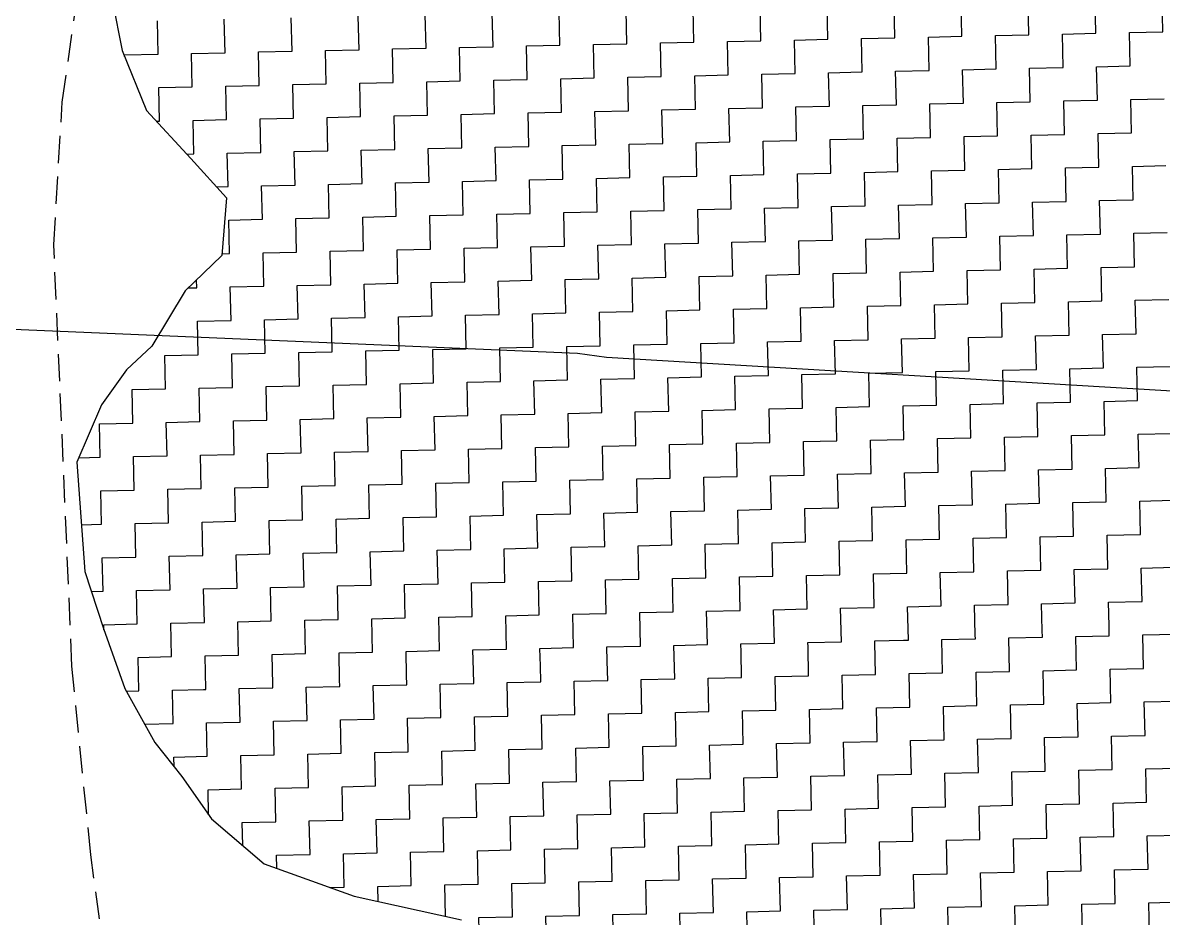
# Model space of a CAD drawing. Header units: metres. Extents: x 281463 to 283423, y 2096851 to 2099007.
# Drawn here: x 282361.3 to 282570.1, y 2097641.9 to 2097806 of the extents above; entities that cross this region are included whole.
import ezdxf

# ---------------------------------------------------------------- set-up
doc = ezdxf.new("R2010")
doc.units = ezdxf.units.M
doc.linetypes.add('DASHED', pattern=[0.75, 0.5, -0.25])
for name, color, linetype in [('LINE_FOOTPATH', 1, 'DASHED'), ('POLY_HATCH', 12, 'Continuous'), ('POLY_PARCEL', 6, 'Continuous')]:
    doc.layers.add(name, color=color, linetype=linetype)

msp = doc.modelspace()

# ---------------------------------------------------------------- linework, layer by layer
at = {"layer": 'LINE_FOOTPATH', "ltscale": 10}
for p, q in [((282368.53, 2097791.44), (282376.38, 2097845.97)), ((282366.98, 2097765.29), (282368.53, 2097791.44)), ((282368.08, 2097740.26), (282366.98, 2097765.29)), ((282370.31, 2097688.09), (282368.08, 2097740.26)), ((282373.75, 2097653.52), (282370.31, 2097688.09)), ((282381.4, 2097597.2), (282373.75, 2097653.52))]:
    msp.add_line(p, q, dxfattribs=at)
at = {"layer": 'POLY_HATCH', "linetype": 'Continuous'}
for p, q in [((282570.06, 2097804.31), (282569.92, 2097810.44)), ((282471.94, 2097802.12), (282471.8, 2097808.25)), ((282484.2, 2097802.39), (282484.07, 2097808.52)), ((282496.47, 2097802.67), (282496.33, 2097808.8)), ((282508.73, 2097802.94), (282508.6, 2097809.07)), ((282521, 2097803.21), (282520.86, 2097809.35)), ((282533.26, 2097803.49), (282533.13, 2097809.62)), ((282545.53, 2097803.76), (282545.39, 2097809.9)), ((282557.79, 2097804.04), (282557.66, 2097810.17)), ((282386.08, 2097800.2), (282385.95, 2097806.33)), ((282398.35, 2097800.47), (282398.21, 2097806.61)), ((282410.61, 2097800.75), (282410.48, 2097806.88)), ((282422.88, 2097801.02), (282422.74, 2097807.15)), ((282435.14, 2097801.3), (282435.01, 2097807.43)), ((282447.41, 2097801.57), (282447.27, 2097807.7)), ((282459.67, 2097801.84), (282459.54, 2097807.98)), ((282551.66, 2097803.9), (282557.79, 2097804.04)), ((282563.93, 2097804.17), (282570.06, 2097804.31)), ((282564.06, 2097798.04), (282563.93, 2097804.17)), ((282465.81, 2097801.98), (282471.94, 2097802.12)), ((282465.94, 2097795.85), (282465.81, 2097801.98)), ((282478.07, 2097802.26), (282484.2, 2097802.39)), ((282478.21, 2097796.12), (282478.07, 2097802.26)), ((282490.34, 2097802.53), (282496.47, 2097802.67)), ((282490.47, 2097796.4), (282490.34, 2097802.53)), ((282502.6, 2097802.8), (282508.73, 2097802.94)), ((282502.74, 2097796.67), (282502.6, 2097802.8)), ((282514.87, 2097803.08), (282521, 2097803.21)), ((282515, 2097796.95), (282514.87, 2097803.08)), ((282527.13, 2097803.35), (282533.26, 2097803.49)), ((282527.27, 2097797.22), (282527.13, 2097803.35)), ((282539.4, 2097803.63), (282545.53, 2097803.76)), ((282539.53, 2097797.49), (282539.4, 2097803.63)), ((282551.8, 2097797.77), (282551.66, 2097803.9)), ((282379.95, 2097800.06), (282386.08, 2097800.2)), ((282379.96, 2097799.78), (282379.95, 2097800.06)), ((282392.22, 2097800.34), (282398.35, 2097800.47)), ((282392.35, 2097794.2), (282392.22, 2097800.34)), ((282404.48, 2097800.61), (282410.61, 2097800.75)), ((282404.62, 2097794.48), (282404.48, 2097800.61)), ((282416.75, 2097800.89), (282422.88, 2097801.02)), ((282416.88, 2097794.75), (282416.75, 2097800.89)), ((282429.01, 2097801.16), (282435.14, 2097801.3)), ((282429.15, 2097795.03), (282429.01, 2097801.16)), ((282441.28, 2097801.43), (282447.41, 2097801.57)), ((282441.41, 2097795.3), (282441.28, 2097801.43)), ((282453.54, 2097801.71), (282459.67, 2097801.84)), ((282453.68, 2097795.57), (282453.54, 2097801.71)), ((282545.67, 2097797.63), (282551.8, 2097797.77)), ((282557.93, 2097797.9), (282564.06, 2097798.04)), ((282558.07, 2097791.77), (282557.93, 2097797.9)), ((282459.81, 2097795.71), (282465.94, 2097795.85)), ((282459.95, 2097789.58), (282459.81, 2097795.71)), ((282472.08, 2097795.99), (282478.21, 2097796.12)), ((282472.21, 2097789.85), (282472.08, 2097795.99)), ((282484.34, 2097796.26), (282490.47, 2097796.4)), ((282484.48, 2097790.13), (282484.34, 2097796.26)), ((282496.61, 2097796.53), (282502.74, 2097796.67)), ((282496.74, 2097790.4), (282496.61, 2097796.53)), ((282508.87, 2097796.81), (282515, 2097796.95)), ((282509.01, 2097790.68), (282508.87, 2097796.81)), ((282521.14, 2097797.08), (282527.27, 2097797.22)), ((282521.27, 2097790.95), (282521.14, 2097797.08)), ((282533.4, 2097797.36), (282539.53, 2097797.49)), ((282533.54, 2097791.22), (282533.4, 2097797.36)), ((282545.8, 2097791.5), (282545.67, 2097797.63)), ((282386.22, 2097794.07), (282392.35, 2097794.2)), ((282386.36, 2097787.93), (282386.22, 2097794.07)), ((282398.49, 2097794.34), (282404.62, 2097794.48)), ((282398.62, 2097788.21), (282398.49, 2097794.34)), ((282410.75, 2097794.62), (282416.88, 2097794.75)), ((282410.89, 2097788.48), (282410.75, 2097794.62)), ((282423.02, 2097794.89), (282429.15, 2097795.03)), ((282423.15, 2097788.76), (282423.02, 2097794.89)), ((282435.28, 2097795.16), (282441.41, 2097795.3)), ((282435.42, 2097789.03), (282435.28, 2097795.16)), ((282447.55, 2097795.44), (282453.68, 2097795.57)), ((282447.68, 2097789.31), (282447.55, 2097795.44)), ((282539.67, 2097791.36), (282545.8, 2097791.5)), ((282551.94, 2097791.63), (282558.07, 2097791.77)), ((282552.07, 2097785.5), (282551.94, 2097791.63)), ((282564.2, 2097791.91), (282570.33, 2097792.05)), ((282564.34, 2097785.78), (282564.2, 2097791.91)), ((282453.82, 2097789.44), (282459.95, 2097789.58)), ((282453.95, 2097783.31), (282453.82, 2097789.44)), ((282466.08, 2097789.72), (282472.21, 2097789.85)), ((282466.22, 2097783.58), (282466.08, 2097789.72)), ((282478.35, 2097789.99), (282484.48, 2097790.13)), ((282478.48, 2097783.86), (282478.35, 2097789.99)), ((282490.61, 2097790.26), (282496.74, 2097790.4)), ((282490.75, 2097784.13), (282490.61, 2097790.26)), ((282502.88, 2097790.54), (282509.01, 2097790.68)), ((282503.01, 2097784.41), (282502.88, 2097790.54)), ((282515.14, 2097790.81), (282521.27, 2097790.95)), ((282515.28, 2097784.68), (282515.14, 2097790.81)), ((282527.41, 2097791.09), (282533.54, 2097791.22)), ((282527.54, 2097784.95), (282527.41, 2097791.09)), ((282539.81, 2097785.23), (282539.67, 2097791.36)), ((282385.79, 2097787.92), (282386.36, 2097787.93)), ((282392.49, 2097788.07), (282398.62, 2097788.21)), ((282392.63, 2097781.94), (282392.49, 2097788.07)), ((282404.76, 2097788.35), (282410.89, 2097788.48)), ((282404.89, 2097782.21), (282404.76, 2097788.35)), ((282417.02, 2097788.62), (282423.15, 2097788.76)), ((282417.16, 2097782.49), (282417.02, 2097788.62)), ((282429.29, 2097788.89), (282435.42, 2097789.03)), ((282429.42, 2097782.76), (282429.29, 2097788.89)), ((282441.55, 2097789.17), (282447.68, 2097789.31)), ((282441.69, 2097783.04), (282441.55, 2097789.17)), ((282533.68, 2097785.09), (282539.81, 2097785.23)), ((282545.94, 2097785.37), (282552.07, 2097785.5)), ((282546.08, 2097779.23), (282545.94, 2097785.37)), ((282558.21, 2097785.64), (282564.34, 2097785.78)), ((282558.34, 2097779.51), (282558.21, 2097785.64)), ((282447.82, 2097783.17), (282453.95, 2097783.31)), ((282447.96, 2097777.04), (282447.82, 2097783.17)), ((282460.09, 2097783.45), (282466.22, 2097783.58)), ((282460.22, 2097777.31), (282460.09, 2097783.45)), ((282472.35, 2097783.72), (282478.48, 2097783.86)), ((282472.49, 2097777.59), (282472.35, 2097783.72)), ((282484.62, 2097783.99), (282490.75, 2097784.13)), ((282484.75, 2097777.86), (282484.62, 2097783.99)), ((282496.88, 2097784.27), (282503.01, 2097784.41)), ((282497.02, 2097778.14), (282496.88, 2097784.27)), ((282509.15, 2097784.54), (282515.28, 2097784.68)), ((282509.28, 2097778.41), (282509.15, 2097784.54)), ((282521.41, 2097784.82), (282527.54, 2097784.95)), ((282521.55, 2097778.68), (282521.41, 2097784.82)), ((282533.81, 2097778.96), (282533.68, 2097785.09)), ((282391.35, 2097781.91), (282392.63, 2097781.94)), ((282398.76, 2097782.08), (282404.89, 2097782.21)), ((282398.9, 2097775.94), (282398.76, 2097782.08)), ((282411.02, 2097782.35), (282417.16, 2097782.49)), ((282411.16, 2097776.22), (282411.02, 2097782.35)), ((282423.29, 2097782.62), (282429.42, 2097782.76)), ((282423.43, 2097776.49), (282423.29, 2097782.62)), ((282435.56, 2097782.9), (282441.69, 2097783.04)), ((282435.69, 2097776.77), (282435.56, 2097782.9)), ((282527.68, 2097778.82), (282533.81, 2097778.96)), ((282539.95, 2097779.1), (282546.08, 2097779.23)), ((282540.08, 2097772.96), (282539.95, 2097779.1)), ((282552.21, 2097779.37), (282558.34, 2097779.51)), ((282552.35, 2097773.24), (282552.21, 2097779.37)), ((282564.48, 2097779.64), (282570.61, 2097779.78)), ((282564.61, 2097773.51), (282564.48, 2097779.64)), ((282441.82, 2097776.9), (282447.96, 2097777.04)), ((282441.96, 2097770.77), (282441.82, 2097776.9)), ((282454.09, 2097777.18), (282460.22, 2097777.31)), ((282454.23, 2097771.04), (282454.09, 2097777.18)), ((282466.35, 2097777.45), (282472.49, 2097777.59)), ((282466.49, 2097771.32), (282466.35, 2097777.45)), ((282478.62, 2097777.73), (282484.75, 2097777.86)), ((282478.76, 2097771.59), (282478.62, 2097777.73)), ((282490.88, 2097778), (282497.02, 2097778.14)), ((282491.02, 2097771.87), (282490.88, 2097778)), ((282503.15, 2097778.27), (282509.28, 2097778.41)), ((282503.29, 2097772.14), (282503.15, 2097778.27)), ((282515.42, 2097778.55), (282521.55, 2097778.68)), ((282515.55, 2097772.41), (282515.42, 2097778.55)), ((282527.82, 2097772.69), (282527.68, 2097778.82)), ((282396.76, 2097775.9), (282398.9, 2097775.94)), ((282405.03, 2097776.08), (282411.16, 2097776.22)), ((282405.17, 2097769.95), (282405.03, 2097776.08)), ((282417.29, 2097776.35), (282423.43, 2097776.49)), ((282417.43, 2097770.22), (282417.29, 2097776.35)), ((282429.56, 2097776.63), (282435.69, 2097776.77)), ((282429.7, 2097770.5), (282429.56, 2097776.63)), ((282521.68, 2097772.55), (282527.82, 2097772.69)), ((282533.95, 2097772.83), (282540.08, 2097772.96)), ((282534.09, 2097766.69), (282533.95, 2097772.83)), ((282546.21, 2097773.1), (282552.35, 2097773.24)), ((282546.35, 2097766.97), (282546.21, 2097773.1)), ((282558.48, 2097773.37), (282564.61, 2097773.51)), ((282558.62, 2097767.24), (282558.48, 2097773.37)), ((282435.83, 2097770.63), (282441.96, 2097770.77)), ((282435.97, 2097764.5), (282435.83, 2097770.63)), ((282448.09, 2097770.91), (282454.23, 2097771.04)), ((282448.23, 2097764.77), (282448.09, 2097770.91)), ((282460.36, 2097771.18), (282466.49, 2097771.32)), ((282460.5, 2097765.05), (282460.36, 2097771.18)), ((282472.62, 2097771.46), (282478.76, 2097771.59)), ((282472.76, 2097765.32), (282472.62, 2097771.46)), ((282484.89, 2097771.73), (282491.02, 2097771.87)), ((282485.03, 2097765.6), (282484.89, 2097771.73)), ((282497.15, 2097772), (282503.29, 2097772.14)), ((282497.29, 2097765.87), (282497.15, 2097772)), ((282509.42, 2097772.28), (282515.55, 2097772.41)), ((282509.56, 2097766.15), (282509.42, 2097772.28)), ((282521.82, 2097766.42), (282521.68, 2097772.55)), ((282399.03, 2097769.81), (282405.17, 2097769.95)), ((282399.17, 2097763.68), (282399.03, 2097769.81)), ((282411.3, 2097770.09), (282417.43, 2097770.22)), ((282411.44, 2097763.95), (282411.3, 2097770.09)), ((282423.56, 2097770.36), (282429.7, 2097770.5)), ((282423.7, 2097764.23), (282423.56, 2097770.36)), ((282527.95, 2097766.56), (282534.09, 2097766.69)), ((282528.09, 2097760.42), (282527.95, 2097766.56)), ((282540.22, 2097766.83), (282546.35, 2097766.97)), ((282540.36, 2097760.7), (282540.22, 2097766.83)), ((282552.48, 2097767.1), (282558.62, 2097767.24)), ((282552.62, 2097760.97), (282552.48, 2097767.1)), ((282564.75, 2097767.38), (282570.88, 2097767.52)), ((282564.89, 2097761.25), (282564.75, 2097767.38)), ((282429.83, 2097764.36), (282435.97, 2097764.5)), ((282429.97, 2097758.23), (282429.83, 2097764.36)), ((282442.1, 2097764.64), (282448.23, 2097764.77)), ((282442.24, 2097758.51), (282442.1, 2097764.64)), ((282454.36, 2097764.91), (282460.5, 2097765.05)), ((282454.5, 2097758.78), (282454.36, 2097764.91)), ((282466.63, 2097765.19), (282472.76, 2097765.32)), ((282466.77, 2097759.05), (282466.63, 2097765.19)), ((282478.89, 2097765.46), (282485.03, 2097765.6)), ((282479.03, 2097759.33), (282478.89, 2097765.46)), ((282491.16, 2097765.73), (282497.29, 2097765.87)), ((282491.3, 2097759.6), (282491.16, 2097765.73)), ((282503.42, 2097766.01), (282509.56, 2097766.15)), ((282503.56, 2097759.88), (282503.42, 2097766.01)), ((282515.69, 2097766.28), (282521.82, 2097766.42)), ((282515.83, 2097760.15), (282515.69, 2097766.28)), ((282397.79, 2097763.65), (282399.17, 2097763.68)), ((282405.3, 2097763.82), (282411.44, 2097763.95)), ((282405.44, 2097757.68), (282405.3, 2097763.82)), ((282417.57, 2097764.09), (282423.7, 2097764.23)), ((282417.71, 2097757.96), (282417.57, 2097764.09)), ((282521.96, 2097760.29), (282528.09, 2097760.42)), ((282522.1, 2097754.15), (282521.96, 2097760.29)), ((282534.22, 2097760.56), (282540.36, 2097760.7)), ((282534.36, 2097754.43), (282534.22, 2097760.56)), ((282546.49, 2097760.84), (282552.62, 2097760.97)), ((282546.63, 2097754.7), (282546.49, 2097760.84)), ((282558.75, 2097761.11), (282564.89, 2097761.25)), ((282558.89, 2097754.98), (282558.75, 2097761.11)), ((282393.18, 2097757.41), (282393.14, 2097758.85)), ((282423.84, 2097758.09), (282429.97, 2097758.23)), ((282423.98, 2097751.96), (282423.84, 2097758.09)), ((282436.1, 2097758.37), (282442.24, 2097758.51)), ((282436.24, 2097752.24), (282436.1, 2097758.37)), ((282448.37, 2097758.64), (282454.5, 2097758.78)), ((282448.51, 2097752.51), (282448.37, 2097758.64)), ((282460.63, 2097758.92), (282466.77, 2097759.05)), ((282460.77, 2097752.78), (282460.63, 2097758.92)), ((282472.9, 2097759.19), (282479.03, 2097759.33)), ((282473.04, 2097753.06), (282472.9, 2097759.19)), ((282485.16, 2097759.46), (282491.3, 2097759.6)), ((282485.3, 2097753.33), (282485.16, 2097759.46)), ((282497.43, 2097759.74), (282503.56, 2097759.88)), ((282497.57, 2097753.61), (282497.43, 2097759.74)), ((282509.69, 2097760.01), (282515.83, 2097760.15)), ((282509.83, 2097753.88), (282509.69, 2097760.01)), ((282391.62, 2097757.37), (282393.18, 2097757.41)), ((282399.31, 2097757.55), (282405.44, 2097757.68)), ((282399.45, 2097751.41), (282399.31, 2097757.55)), ((282411.57, 2097757.82), (282417.71, 2097757.96)), ((282411.71, 2097751.69), (282411.57, 2097757.82)), ((282515.96, 2097754.02), (282522.1, 2097754.15)), ((282516.1, 2097747.88), (282515.96, 2097754.02)), ((282528.23, 2097754.29), (282534.36, 2097754.43)), ((282528.37, 2097748.16), (282528.23, 2097754.29)), ((282540.49, 2097754.57), (282546.63, 2097754.7)), ((282540.63, 2097748.43), (282540.49, 2097754.57)), ((282552.76, 2097754.84), (282558.89, 2097754.98)), ((282552.9, 2097748.71), (282552.76, 2097754.84)), ((282565.02, 2097755.11), (282571.16, 2097755.25)), ((282565.16, 2097748.98), (282565.02, 2097755.11)), ((282417.84, 2097751.82), (282423.98, 2097751.96)), ((282417.98, 2097745.69), (282417.84, 2097751.82)), ((282430.11, 2097752.1), (282436.24, 2097752.24)), ((282430.24, 2097745.97), (282430.11, 2097752.1)), ((282442.37, 2097752.37), (282448.51, 2097752.51)), ((282442.51, 2097746.24), (282442.37, 2097752.37)), ((282454.64, 2097752.65), (282460.77, 2097752.78)), ((282454.77, 2097746.51), (282454.64, 2097752.65)), ((282466.9, 2097752.92), (282473.04, 2097753.06)), ((282467.04, 2097746.79), (282466.9, 2097752.92)), ((282479.17, 2097753.2), (282485.3, 2097753.33)), ((282479.31, 2097747.06), (282479.17, 2097753.2)), ((282491.43, 2097753.47), (282497.57, 2097753.61)), ((282491.57, 2097747.34), (282491.43, 2097753.47)), ((282503.7, 2097753.74), (282509.83, 2097753.88)), ((282503.84, 2097747.61), (282503.7, 2097753.74)), ((282393.31, 2097751.28), (282399.45, 2097751.41)), ((282393.45, 2097745.14), (282393.31, 2097751.28)), ((282405.58, 2097751.55), (282411.71, 2097751.69)), ((282405.71, 2097745.42), (282405.58, 2097751.55)), ((282509.97, 2097747.75), (282516.1, 2097747.88)), ((282510.1, 2097741.62), (282509.97, 2097747.75)), ((282522.23, 2097748.02), (282528.37, 2097748.16)), ((282522.37, 2097741.89), (282522.23, 2097748.02)), ((282534.5, 2097748.3), (282540.63, 2097748.43)), ((282534.63, 2097742.16), (282534.5, 2097748.3)), ((282546.76, 2097748.57), (282552.9, 2097748.71)), ((282546.9, 2097742.44), (282546.76, 2097748.57)), ((282559.03, 2097748.84), (282565.16, 2097748.98)), ((282559.17, 2097742.71), (282559.03, 2097748.84)), ((282411.85, 2097745.56), (282417.98, 2097745.69)), ((282411.98, 2097739.42), (282411.85, 2097745.56)), ((282424.11, 2097745.83), (282430.24, 2097745.97)), ((282424.25, 2097739.7), (282424.11, 2097745.83)), ((282436.38, 2097746.1), (282442.51, 2097746.24)), ((282436.51, 2097739.97), (282436.38, 2097746.1)), ((282448.64, 2097746.38), (282454.77, 2097746.51)), ((282448.78, 2097740.24), (282448.64, 2097746.38)), ((282460.91, 2097746.65), (282467.04, 2097746.79)), ((282461.04, 2097740.52), (282460.91, 2097746.65)), ((282473.17, 2097746.93), (282479.31, 2097747.06)), ((282473.31, 2097740.79), (282473.17, 2097746.93)), ((282485.44, 2097747.2), (282491.57, 2097747.34)), ((282485.57, 2097741.07), (282485.44, 2097747.2)), ((282497.7, 2097747.47), (282503.84, 2097747.61)), ((282497.84, 2097741.34), (282497.7, 2097747.47)), ((282387.32, 2097745.01), (282393.45, 2097745.14)), ((282387.45, 2097738.87), (282387.32, 2097745.01)), ((282399.58, 2097745.28), (282405.71, 2097745.42)), ((282399.72, 2097739.15), (282399.58, 2097745.28)), ((282503.97, 2097741.48), (282510.1, 2097741.62)), ((282504.11, 2097735.35), (282503.97, 2097741.48)), ((282516.24, 2097741.75), (282522.37, 2097741.89)), ((282516.37, 2097735.62), (282516.24, 2097741.75)), ((282528.5, 2097742.03), (282534.63, 2097742.16)), ((282528.64, 2097735.89), (282528.5, 2097742.03)), ((282540.77, 2097742.3), (282546.9, 2097742.44)), ((282540.9, 2097736.17), (282540.77, 2097742.3)), ((282553.03, 2097742.57), (282559.17, 2097742.71)), ((282553.17, 2097736.44), (282553.03, 2097742.57)), ((282565.3, 2097742.85), (282571.43, 2097742.99)), ((282565.43, 2097736.72), (282565.3, 2097742.85)), ((282405.85, 2097739.29), (282411.98, 2097739.42)), ((282405.99, 2097733.15), (282405.85, 2097739.29)), ((282418.12, 2097739.56), (282424.25, 2097739.7)), ((282418.25, 2097733.43), (282418.12, 2097739.56)), ((282430.38, 2097739.83), (282436.51, 2097739.97)), ((282430.52, 2097733.7), (282430.38, 2097739.83)), ((282442.65, 2097740.11), (282448.78, 2097740.24)), ((282442.78, 2097733.98), (282442.65, 2097740.11)), ((282454.91, 2097740.38), (282461.04, 2097740.52)), ((282455.05, 2097734.25), (282454.91, 2097740.38)), ((282467.18, 2097740.66), (282473.31, 2097740.79)), ((282467.31, 2097734.52), (282467.18, 2097740.66)), ((282479.44, 2097740.93), (282485.57, 2097741.07)), ((282479.58, 2097734.8), (282479.44, 2097740.93)), ((282491.71, 2097741.2), (282497.84, 2097741.34)), ((282491.84, 2097735.07), (282491.71, 2097741.2)), ((282381.32, 2097738.74), (282387.45, 2097738.87)), ((282381.46, 2097732.6), (282381.32, 2097738.74)), ((282393.59, 2097739.01), (282399.72, 2097739.15)), ((282393.72, 2097732.88), (282393.59, 2097739.01)), ((282497.98, 2097735.21), (282504.11, 2097735.35)), ((282498.11, 2097729.08), (282497.98, 2097735.21)), ((282510.24, 2097735.48), (282516.37, 2097735.62)), ((282510.38, 2097729.35), (282510.24, 2097735.48)), ((282522.51, 2097735.76), (282528.64, 2097735.89)), ((282522.64, 2097729.62), (282522.51, 2097735.76)), ((282534.77, 2097736.03), (282540.9, 2097736.17)), ((282534.91, 2097729.9), (282534.77, 2097736.03)), ((282547.04, 2097736.3), (282553.17, 2097736.44)), ((282547.17, 2097730.17), (282547.04, 2097736.3)), ((282559.3, 2097736.58), (282565.43, 2097736.72)), ((282559.44, 2097730.45), (282559.3, 2097736.58)), ((282399.86, 2097733.02), (282405.99, 2097733.15)), ((282399.99, 2097726.88), (282399.86, 2097733.02)), ((282412.12, 2097733.29), (282418.25, 2097733.43)), ((282412.26, 2097727.16), (282412.12, 2097733.29)), ((282424.39, 2097733.56), (282430.52, 2097733.7)), ((282424.52, 2097727.43), (282424.39, 2097733.56)), ((282436.65, 2097733.84), (282442.78, 2097733.98)), ((282436.79, 2097727.71), (282436.65, 2097733.84)), ((282448.92, 2097734.11), (282455.05, 2097734.25)), ((282449.05, 2097727.98), (282448.92, 2097734.11)), ((282461.18, 2097734.39), (282467.31, 2097734.52)), ((282461.32, 2097728.25), (282461.18, 2097734.39)), ((282473.45, 2097734.66), (282479.58, 2097734.8)), ((282473.58, 2097728.53), (282473.45, 2097734.66)), ((282485.71, 2097734.93), (282491.84, 2097735.07)), ((282485.85, 2097728.8), (282485.71, 2097734.93)), ((282375.33, 2097732.47), (282381.46, 2097732.6)), ((282375.46, 2097726.34), (282375.33, 2097732.47)), ((282387.59, 2097732.74), (282393.72, 2097732.88)), ((282387.73, 2097726.61), (282387.59, 2097732.74)), ((282491.98, 2097728.94), (282498.11, 2097729.08)), ((282492.12, 2097722.81), (282491.98, 2097728.94)), ((282504.25, 2097729.21), (282510.38, 2097729.35)), ((282504.38, 2097723.08), (282504.25, 2097729.21)), ((282516.51, 2097729.49), (282522.64, 2097729.62)), ((282516.65, 2097723.35), (282516.51, 2097729.49)), ((282528.78, 2097729.76), (282534.91, 2097729.9)), ((282528.91, 2097723.63), (282528.78, 2097729.76)), ((282541.04, 2097730.04), (282547.17, 2097730.17)), ((282541.18, 2097723.9), (282541.04, 2097730.04)), ((282553.31, 2097730.31), (282559.44, 2097730.45)), ((282553.44, 2097724.18), (282553.31, 2097730.31)), ((282565.57, 2097730.58), (282571.7, 2097730.72)), ((282565.71, 2097724.45), (282565.57, 2097730.58)), ((282393.86, 2097726.75), (282399.99, 2097726.88)), ((282394, 2097720.61), (282393.86, 2097726.75)), ((282406.13, 2097727.02), (282412.26, 2097727.16)), ((282406.26, 2097720.89), (282406.13, 2097727.02)), ((282418.39, 2097727.29), (282424.52, 2097727.43)), ((282418.53, 2097721.16), (282418.39, 2097727.29)), ((282430.66, 2097727.57), (282436.79, 2097727.71)), ((282430.79, 2097721.44), (282430.66, 2097727.57)), ((282442.92, 2097727.84), (282449.05, 2097727.98)), ((282443.06, 2097721.71), (282442.92, 2097727.84)), ((282455.19, 2097728.12), (282461.32, 2097728.25)), ((282455.32, 2097721.98), (282455.19, 2097728.12)), ((282467.45, 2097728.39), (282473.58, 2097728.53)), ((282467.59, 2097722.26), (282467.45, 2097728.39)), ((282479.72, 2097728.66), (282485.85, 2097728.8)), ((282479.85, 2097722.53), (282479.72, 2097728.66)), ((282371.54, 2097726.25), (282375.46, 2097726.34)), ((282381.6, 2097726.47), (282387.73, 2097726.61)), ((282381.73, 2097720.34), (282381.6, 2097726.47)), ((282485.99, 2097722.67), (282492.12, 2097722.81)), ((282486.12, 2097716.54), (282485.99, 2097722.67)), ((282498.25, 2097722.94), (282504.38, 2097723.08)), ((282498.39, 2097716.81), (282498.25, 2097722.94)), ((282510.52, 2097723.22), (282516.65, 2097723.35)), ((282510.65, 2097717.09), (282510.52, 2097723.22)), ((282522.78, 2097723.49), (282528.91, 2097723.63)), ((282522.92, 2097717.36), (282522.78, 2097723.49)), ((282535.05, 2097723.77), (282541.18, 2097723.9)), ((282535.18, 2097717.63), (282535.05, 2097723.77)), ((282547.31, 2097724.04), (282553.44, 2097724.18)), ((282547.45, 2097717.91), (282547.31, 2097724.04)), ((282559.58, 2097724.31), (282565.71, 2097724.45)), ((282559.71, 2097718.18), (282559.58, 2097724.31)), ((282387.87, 2097720.48), (282394, 2097720.61)), ((282400.13, 2097720.75), (282406.26, 2097720.89)), ((282400.27, 2097714.62), (282400.13, 2097720.75)), ((282412.4, 2097721.03), (282418.53, 2097721.16)), ((282412.53, 2097714.89), (282412.4, 2097721.03)), ((282424.66, 2097721.3), (282430.79, 2097721.44)), ((282424.8, 2097715.17), (282424.66, 2097721.3)), ((282436.93, 2097721.57), (282443.06, 2097721.71)), ((282437.06, 2097715.44), (282436.93, 2097721.57)), ((282449.19, 2097721.85), (282455.32, 2097721.98)), ((282449.33, 2097715.71), (282449.19, 2097721.85)), ((282461.46, 2097722.12), (282467.59, 2097722.26)), ((282461.59, 2097715.99), (282461.46, 2097722.12)), ((282473.72, 2097722.4), (282479.85, 2097722.53)), ((282473.86, 2097716.26), (282473.72, 2097722.4)), ((282375.6, 2097720.2), (282381.73, 2097720.34)), ((282375.74, 2097714.07), (282375.6, 2097720.2)), ((282388, 2097714.34), (282387.87, 2097720.48)), ((282565.85, 2097718.32), (282571.98, 2097718.46)), ((282479.99, 2097716.4), (282486.12, 2097716.54)), ((282480.13, 2097710.27), (282479.99, 2097716.4)), ((282492.26, 2097716.67), (282498.39, 2097716.81)), ((282492.39, 2097710.54), (282492.26, 2097716.67)), ((282504.52, 2097716.95), (282510.65, 2097717.09)), ((282504.66, 2097710.82), (282504.52, 2097716.95)), ((282516.79, 2097717.22), (282522.92, 2097717.36)), ((282516.92, 2097711.09), (282516.79, 2097717.22)), ((282529.05, 2097717.5), (282535.18, 2097717.63)), ((282529.19, 2097711.36), (282529.05, 2097717.5)), ((282541.32, 2097717.77), (282547.45, 2097717.91)), ((282541.45, 2097711.64), (282541.32, 2097717.77)), ((282553.58, 2097718.04), (282559.71, 2097718.18)), ((282553.72, 2097711.91), (282553.58, 2097718.04)), ((282565.98, 2097712.19), (282565.85, 2097718.32)), ((282381.87, 2097714.21), (282388, 2097714.34)), ((282394.13, 2097714.48), (282400.27, 2097714.62)), ((282394.27, 2097708.35), (282394.13, 2097714.48)), ((282406.4, 2097714.76), (282412.53, 2097714.89)), ((282406.54, 2097708.62), (282406.4, 2097714.76)), ((282418.66, 2097715.03), (282424.8, 2097715.17)), ((282418.8, 2097708.9), (282418.66, 2097715.03)), ((282430.93, 2097715.3), (282437.06, 2097715.44)), ((282431.07, 2097709.17), (282430.93, 2097715.3)), ((282443.2, 2097715.58), (282449.33, 2097715.71)), ((282443.33, 2097709.45), (282443.2, 2097715.58)), ((282455.46, 2097715.85), (282461.59, 2097715.99)), ((282455.6, 2097709.72), (282455.46, 2097715.85)), ((282467.73, 2097716.13), (282473.86, 2097716.26)), ((282467.86, 2097709.99), (282467.73, 2097716.13)), ((282372.04, 2097713.99), (282375.74, 2097714.07)), ((282382.01, 2097708.07), (282381.87, 2097714.21)), ((282559.85, 2097712.05), (282565.98, 2097712.19)), ((282473.99, 2097710.13), (282480.13, 2097710.27)), ((282474.13, 2097704), (282473.99, 2097710.13)), ((282486.26, 2097710.4), (282492.39, 2097710.54)), ((282486.4, 2097704.27), (282486.26, 2097710.4)), ((282498.52, 2097710.68), (282504.66, 2097710.82)), ((282498.66, 2097704.55), (282498.52, 2097710.68)), ((282510.79, 2097710.95), (282516.92, 2097711.09)), ((282510.93, 2097704.82), (282510.79, 2097710.95)), ((282523.06, 2097711.23), (282529.19, 2097711.36)), ((282523.19, 2097705.09), (282523.06, 2097711.23)), ((282535.32, 2097711.5), (282541.45, 2097711.64)), ((282535.46, 2097705.37), (282535.32, 2097711.5)), ((282547.59, 2097711.77), (282553.72, 2097711.91)), ((282547.72, 2097705.64), (282547.59, 2097711.77)), ((282559.99, 2097705.92), (282559.85, 2097712.05)), ((282375.87, 2097707.94), (282382.01, 2097708.07)), ((282388.14, 2097708.21), (282394.27, 2097708.35)), ((282388.28, 2097702.08), (282388.14, 2097708.21)), ((282400.4, 2097708.49), (282406.54, 2097708.62)), ((282400.54, 2097702.35), (282400.4, 2097708.49)), ((282412.67, 2097708.76), (282418.8, 2097708.9)), ((282412.81, 2097702.63), (282412.67, 2097708.76)), ((282424.93, 2097709.03), (282431.07, 2097709.17)), ((282425.07, 2097702.9), (282424.93, 2097709.03)), ((282437.2, 2097709.31), (282443.33, 2097709.45)), ((282437.34, 2097703.18), (282437.2, 2097709.31)), ((282449.46, 2097709.58), (282455.6, 2097709.72)), ((282449.6, 2097703.45), (282449.46, 2097709.58)), ((282461.73, 2097709.86), (282467.86, 2097709.99)), ((282461.87, 2097703.72), (282461.73, 2097709.86)), ((282376.01, 2097701.81), (282375.87, 2097707.94)), ((282553.85, 2097705.78), (282559.99, 2097705.92)), ((282566.12, 2097706.05), (282572.25, 2097706.19)), ((282566.26, 2097699.92), (282566.12, 2097706.05)), ((282468, 2097703.86), (282474.13, 2097704)), ((282468.14, 2097697.73), (282468, 2097703.86)), ((282480.26, 2097704.13), (282486.4, 2097704.27)), ((282480.4, 2097698), (282480.26, 2097704.13)), ((282492.53, 2097704.41), (282498.66, 2097704.55)), ((282492.67, 2097698.28), (282492.53, 2097704.41)), ((282504.79, 2097704.68), (282510.93, 2097704.82)), ((282504.93, 2097698.55), (282504.79, 2097704.68)), ((282517.06, 2097704.96), (282523.19, 2097705.09)), ((282517.2, 2097698.82), (282517.06, 2097704.96)), ((282529.32, 2097705.23), (282535.46, 2097705.37)), ((282529.46, 2097699.1), (282529.32, 2097705.23)), ((282541.59, 2097705.51), (282547.72, 2097705.64)), ((282541.73, 2097699.37), (282541.59, 2097705.51)), ((282553.99, 2097699.65), (282553.85, 2097705.78)), ((282373.87, 2097701.76), (282376.01, 2097701.81)), ((282382.14, 2097701.94), (282388.28, 2097702.08)), ((282382.28, 2097695.81), (282382.14, 2097701.94)), ((282394.41, 2097702.22), (282400.54, 2097702.35)), ((282394.55, 2097696.08), (282394.41, 2097702.22)), ((282406.67, 2097702.49), (282412.81, 2097702.63)), ((282406.81, 2097696.36), (282406.67, 2097702.49)), ((282418.94, 2097702.76), (282425.07, 2097702.9)), ((282419.08, 2097696.63), (282418.94, 2097702.76)), ((282431.2, 2097703.04), (282437.34, 2097703.18)), ((282431.34, 2097696.91), (282431.2, 2097703.04)), ((282443.47, 2097703.31), (282449.6, 2097703.45)), ((282443.61, 2097697.18), (282443.47, 2097703.31)), ((282455.73, 2097703.59), (282461.87, 2097703.72)), ((282455.87, 2097697.45), (282455.73, 2097703.59)), ((282547.86, 2097699.51), (282553.99, 2097699.65)), ((282560.12, 2097699.78), (282566.26, 2097699.92)), ((282560.22, 2097695.45), (282560.12, 2097699.78)), ((282462, 2097697.59), (282468.14, 2097697.73)), ((282462.14, 2097691.46), (282462, 2097697.59)), ((282474.27, 2097697.87), (282480.4, 2097698)), ((282474.41, 2097691.73), (282474.27, 2097697.87)), ((282486.53, 2097698.14), (282492.67, 2097698.28)), ((282486.67, 2097692.01), (282486.53, 2097698.14)), ((282498.8, 2097698.41), (282504.93, 2097698.55)), ((282498.94, 2097692.28), (282498.8, 2097698.41)), ((282511.06, 2097698.69), (282517.2, 2097698.82)), ((282511.2, 2097692.55), (282511.06, 2097698.69)), ((282523.33, 2097698.96), (282529.46, 2097699.1)), ((282523.47, 2097692.87), (282523.33, 2097698.96)), ((282535.59, 2097699.24), (282541.73, 2097699.37)), ((282535.72, 2097693.73), (282535.59, 2097699.24)), ((282547.97, 2097694.59), (282547.86, 2097699.51)), ((282376.15, 2097695.67), (282382.28, 2097695.81)), ((282376.17, 2097694.7), (282376.15, 2097695.67)), ((282388.41, 2097695.95), (282394.55, 2097696.08)), ((282388.55, 2097689.81), (282388.41, 2097695.95)), ((282400.68, 2097696.22), (282406.81, 2097696.36)), ((282400.82, 2097690.09), (282400.68, 2097696.22)), ((282412.94, 2097696.49), (282419.08, 2097696.63)), ((282413.08, 2097690.36), (282412.94, 2097696.49)), ((282425.21, 2097696.77), (282431.34, 2097696.91)), ((282425.35, 2097690.64), (282425.21, 2097696.77)), ((282437.47, 2097697.04), (282443.61, 2097697.18)), ((282437.61, 2097690.91), (282437.47, 2097697.04)), ((282449.74, 2097697.32), (282455.87, 2097697.45)), ((282449.88, 2097691.18), (282449.74, 2097697.32)), ((282560.26, 2097693.65), (282560.22, 2097695.45)), ((282535.73, 2097693.1), (282535.72, 2097693.73)), ((282541.86, 2097693.24), (282548, 2097693.38)), ((282548, 2097693.38), (282547.97, 2097694.59)), ((282554.13, 2097693.51), (282560.26, 2097693.65)), ((282554.27, 2097687.38), (282554.13, 2097693.51)), ((282566.39, 2097693.79), (282572.53, 2097693.93)), ((282566.53, 2097687.66), (282566.39, 2097693.79)), ((282456.01, 2097691.32), (282462.14, 2097691.46)), ((282456.08, 2097688.14), (282456.01, 2097691.32)), ((282468.27, 2097691.6), (282474.41, 2097691.73)), ((282468.33, 2097689), (282468.27, 2097691.6)), ((282480.54, 2097691.87), (282486.67, 2097692.01)), ((282480.58, 2097689.86), (282480.54, 2097691.87)), ((282492.8, 2097692.14), (282498.94, 2097692.28)), ((282492.84, 2097690.72), (282492.8, 2097692.14)), ((282505.07, 2097692.42), (282511.2, 2097692.55)), ((282505.09, 2097691.58), (282505.07, 2097692.42)), ((282505.21, 2097686.29), (282505.09, 2097691.58)), ((282517.33, 2097692.69), (282522.57, 2097692.81)), ((282517.34, 2097692.44), (282517.33, 2097692.69)), ((282517.47, 2097686.56), (282517.34, 2097692.44)), ((282522.57, 2097692.81), (282523.47, 2097692.83)), ((282523.47, 2097692.83), (282523.47, 2097692.87)), ((282529.6, 2097692.97), (282535.73, 2097693.1)), ((282529.74, 2097686.83), (282529.6, 2097692.97)), ((282542, 2097687.11), (282541.86, 2097693.24)), ((282382.42, 2097689.68), (282388.55, 2097689.81)), ((282382.55, 2097683.54), (282382.42, 2097689.68)), ((282394.68, 2097689.95), (282400.82, 2097690.09)), ((282394.82, 2097683.84), (282394.68, 2097689.95)), ((282406.95, 2097690.23), (282413.08, 2097690.36)), ((282407.07, 2097684.7), (282406.95, 2097690.23)), ((282419.21, 2097690.5), (282425.35, 2097690.64)), ((282419.32, 2097685.56), (282419.21, 2097690.5)), ((282431.48, 2097690.77), (282437.61, 2097690.91)), ((282431.58, 2097686.42), (282431.48, 2097690.77)), ((282443.74, 2097691.05), (282449.88, 2097691.18)), ((282443.83, 2097687.28), (282443.74, 2097691.05)), ((282480.68, 2097685.74), (282480.58, 2097689.86)), ((282492.94, 2097686.01), (282492.84, 2097690.72)), ((282443.88, 2097684.91), (282443.83, 2097687.28)), ((282456.15, 2097685.19), (282456.08, 2097688.14)), ((282468.41, 2097685.46), (282468.33, 2097689)), ((282535.87, 2097686.97), (282542, 2097687.11)), ((282548.13, 2097687.24), (282554.27, 2097687.38)), ((282548.27, 2097681.11), (282548.13, 2097687.24)), ((282560.4, 2097687.52), (282566.53, 2097687.66)), ((282560.54, 2097681.39), (282560.4, 2097687.52)), ((282419.35, 2097684.37), (282419.32, 2097685.56)), ((282431.62, 2097684.64), (282431.58, 2097686.42)), ((282450.01, 2097685.05), (282456.15, 2097685.19)), ((282450.15, 2097678.92), (282450.01, 2097685.05)), ((282462.28, 2097685.33), (282468.41, 2097685.46)), ((282462.41, 2097679.19), (282462.28, 2097685.33)), ((282474.54, 2097685.6), (282480.68, 2097685.74)), ((282474.68, 2097679.47), (282474.54, 2097685.6)), ((282486.81, 2097685.87), (282492.94, 2097686.01)), ((282486.95, 2097679.74), (282486.81, 2097685.87)), ((282499.07, 2097686.15), (282505.21, 2097686.29)), ((282499.21, 2097680.02), (282499.07, 2097686.15)), ((282511.34, 2097686.42), (282517.47, 2097686.56)), ((282511.48, 2097680.29), (282511.34, 2097686.42)), ((282523.6, 2097686.7), (282529.74, 2097686.83)), ((282523.74, 2097680.56), (282523.6, 2097686.7)), ((282536.01, 2097680.84), (282535.87, 2097686.97)), ((282380.28, 2097683.49), (282382.55, 2097683.54)), ((282388.69, 2097683.68), (282394.41, 2097683.81)), ((282388.69, 2097683.41), (282388.69, 2097683.68)), ((282388.82, 2097677.55), (282388.69, 2097683.41)), ((282394.41, 2097683.81), (282394.82, 2097683.82)), ((282394.82, 2097683.82), (282394.82, 2097683.84)), ((282400.95, 2097683.96), (282407.09, 2097684.09)), ((282401.09, 2097677.82), (282400.95, 2097683.96)), ((282407.09, 2097684.09), (282407.07, 2097684.7)), ((282413.22, 2097684.23), (282419.35, 2097684.37)), ((282413.35, 2097678.1), (282413.22, 2097684.23)), ((282425.48, 2097684.5), (282431.62, 2097684.64)), ((282425.62, 2097678.37), (282425.48, 2097684.5)), ((282437.75, 2097684.78), (282443.88, 2097684.91)), ((282437.88, 2097678.65), (282437.75, 2097684.78)), ((282529.87, 2097680.7), (282536.01, 2097680.84)), ((282542.14, 2097680.98), (282548.27, 2097681.11)), ((282542.27, 2097674.84), (282542.14, 2097680.98)), ((282554.4, 2097681.25), (282560.54, 2097681.39)), ((282554.54, 2097675.12), (282554.4, 2097681.25)), ((282566.67, 2097681.52), (282572.8, 2097681.66)), ((282566.8, 2097675.39), (282566.67, 2097681.52)), ((282444.02, 2097678.78), (282450.15, 2097678.92)), ((282444.15, 2097672.65), (282444.02, 2097678.78)), ((282456.28, 2097679.06), (282462.41, 2097679.19)), ((282456.42, 2097672.92), (282456.28, 2097679.06)), ((282468.55, 2097679.33), (282474.68, 2097679.47)), ((282468.68, 2097673.2), (282468.55, 2097679.33)), ((282480.81, 2097679.6), (282486.95, 2097679.74)), ((282480.95, 2097673.47), (282480.81, 2097679.6)), ((282493.08, 2097679.88), (282499.21, 2097680.02)), ((282493.21, 2097673.75), (282493.08, 2097679.88)), ((282505.34, 2097680.15), (282511.48, 2097680.29)), ((282505.48, 2097674.02), (282505.34, 2097680.15)), ((282517.61, 2097680.43), (282523.74, 2097680.56)), ((282517.74, 2097674.29), (282517.61, 2097680.43)), ((282530.01, 2097674.57), (282529.87, 2097680.7)), ((282383.65, 2097677.43), (282388.82, 2097677.55)), ((282394.96, 2097677.69), (282401.09, 2097677.82)), ((282395.09, 2097671.55), (282394.96, 2097677.69)), ((282407.22, 2097677.96), (282413.35, 2097678.1)), ((282407.36, 2097671.83), (282407.22, 2097677.96)), ((282419.49, 2097678.23), (282425.62, 2097678.37)), ((282419.62, 2097672.1), (282419.49, 2097678.23)), ((282431.75, 2097678.51), (282437.88, 2097678.65)), ((282431.89, 2097672.38), (282431.75, 2097678.51)), ((282523.88, 2097674.43), (282530.01, 2097674.57)), ((282536.14, 2097674.71), (282542.27, 2097674.84)), ((282536.28, 2097668.57), (282536.14, 2097674.71)), ((282548.41, 2097674.98), (282554.54, 2097675.12)), ((282548.54, 2097668.85), (282548.41, 2097674.98)), ((282560.67, 2097675.25), (282566.8, 2097675.39)), ((282560.81, 2097669.12), (282560.67, 2097675.25)), ((282438.02, 2097672.51), (282444.15, 2097672.65)), ((282438.16, 2097666.38), (282438.02, 2097672.51)), ((282450.29, 2097672.79), (282456.42, 2097672.92)), ((282450.42, 2097666.65), (282450.29, 2097672.79)), ((282462.55, 2097673.06), (282468.68, 2097673.2)), ((282462.69, 2097666.93), (282462.55, 2097673.06)), ((282474.82, 2097673.34), (282480.95, 2097673.47)), ((282474.95, 2097667.2), (282474.82, 2097673.34)), ((282487.08, 2097673.61), (282493.21, 2097673.75)), ((282487.22, 2097667.48), (282487.08, 2097673.61)), ((282499.35, 2097673.88), (282505.48, 2097674.02)), ((282499.48, 2097667.75), (282499.35, 2097673.88)), ((282511.61, 2097674.16), (282517.74, 2097674.29)), ((282511.75, 2097668.02), (282511.61, 2097674.16)), ((282524.01, 2097668.3), (282523.88, 2097674.43)), ((282388.96, 2097671.42), (282395.09, 2097671.55)), ((282389, 2097669.64), (282388.96, 2097671.42)), ((282401.23, 2097671.69), (282407.36, 2097671.83)), ((282401.36, 2097665.56), (282401.23, 2097671.69)), ((282413.49, 2097671.96), (282419.62, 2097672.1)), ((282413.63, 2097665.83), (282413.49, 2097671.96)), ((282425.76, 2097672.24), (282431.89, 2097672.38)), ((282425.89, 2097666.11), (282425.76, 2097672.24)), ((282517.88, 2097668.16), (282524.01, 2097668.3)), ((282530.15, 2097668.44), (282536.28, 2097668.57)), ((282530.28, 2097662.3), (282530.15, 2097668.44)), ((282542.41, 2097668.71), (282548.54, 2097668.85)), ((282542.55, 2097662.58), (282542.41, 2097668.71)), ((282554.68, 2097668.98), (282560.81, 2097669.12)), ((282554.81, 2097662.85), (282554.68, 2097668.98)), ((282566.94, 2097669.26), (282573.07, 2097669.4)), ((282567.08, 2097663.13), (282566.94, 2097669.26)), ((282432.03, 2097666.24), (282438.16, 2097666.38)), ((282432.16, 2097660.11), (282432.03, 2097666.24)), ((282444.29, 2097666.52), (282450.42, 2097666.65)), ((282444.43, 2097660.38), (282444.29, 2097666.52)), ((282456.56, 2097666.79), (282462.69, 2097666.93)), ((282456.69, 2097660.66), (282456.56, 2097666.79)), ((282468.82, 2097667.07), (282474.95, 2097667.2)), ((282468.96, 2097660.93), (282468.82, 2097667.07)), ((282481.09, 2097667.34), (282487.22, 2097667.48)), ((282481.22, 2097661.21), (282481.09, 2097667.34)), ((282493.35, 2097667.61), (282499.48, 2097667.75)), ((282493.49, 2097661.48), (282493.35, 2097667.61)), ((282505.62, 2097667.89), (282511.75, 2097668.02)), ((282505.75, 2097661.76), (282505.62, 2097667.89)), ((282518.02, 2097662.03), (282517.88, 2097668.16)), ((282395.23, 2097665.42), (282401.36, 2097665.56)), ((282395.33, 2097660.81), (282395.23, 2097665.42)), ((282407.5, 2097665.7), (282413.63, 2097665.83)), ((282407.63, 2097659.56), (282407.5, 2097665.7)), ((282419.76, 2097665.97), (282425.89, 2097666.11)), ((282419.9, 2097659.84), (282419.76, 2097665.97)), ((282511.89, 2097661.89), (282518.02, 2097662.03)), ((282524.15, 2097662.17), (282530.28, 2097662.3)), ((282524.29, 2097656.03), (282524.15, 2097662.17)), ((282536.42, 2097662.44), (282542.55, 2097662.58)), ((282536.55, 2097656.31), (282536.42, 2097662.44)), ((282548.68, 2097662.71), (282554.81, 2097662.85)), ((282548.82, 2097656.58), (282548.68, 2097662.71)), ((282560.95, 2097662.99), (282567.08, 2097663.13)), ((282561.08, 2097656.86), (282560.95, 2097662.99)), ((282426.03, 2097659.97), (282432.16, 2097660.11)), ((282426.17, 2097653.84), (282426.03, 2097659.97)), ((282438.3, 2097660.25), (282444.43, 2097660.38)), ((282438.43, 2097654.12), (282438.3, 2097660.25)), ((282450.56, 2097660.52), (282456.69, 2097660.66)), ((282450.7, 2097654.39), (282450.56, 2097660.52)), ((282462.83, 2097660.8), (282468.96, 2097660.93)), ((282462.96, 2097654.66), (282462.83, 2097660.8)), ((282475.09, 2097661.07), (282481.22, 2097661.21)), ((282475.23, 2097654.94), (282475.09, 2097661.07)), ((282487.36, 2097661.34), (282493.49, 2097661.48)), ((282487.49, 2097655.21), (282487.36, 2097661.34)), ((282499.62, 2097661.62), (282505.75, 2097661.76)), ((282499.76, 2097655.49), (282499.62, 2097661.62)), ((282512.02, 2097655.76), (282511.89, 2097661.89)), ((282401.5, 2097659.43), (282407.63, 2097659.56)), ((282401.6, 2097655.2), (282401.5, 2097659.43)), ((282413.77, 2097659.7), (282419.9, 2097659.84)), ((282413.9, 2097653.57), (282413.77, 2097659.7)), ((282505.89, 2097655.62), (282512.02, 2097655.76)), ((282518.16, 2097655.9), (282524.29, 2097656.03)), ((282518.29, 2097649.76), (282518.16, 2097655.9)), ((282530.42, 2097656.17), (282536.55, 2097656.31)), ((282530.56, 2097650.04), (282530.42, 2097656.17)), ((282542.69, 2097656.44), (282548.82, 2097656.58)), ((282542.82, 2097650.31), (282542.69, 2097656.44)), ((282554.95, 2097656.72), (282561.08, 2097656.86)), ((282555.09, 2097650.59), (282554.95, 2097656.72)), ((282567.22, 2097656.99), (282573.35, 2097657.13)), ((282567.35, 2097650.86), (282567.22, 2097656.99)), ((282420.04, 2097653.7), (282426.17, 2097653.84)), ((282420.17, 2097647.57), (282420.04, 2097653.7)), ((282432.3, 2097653.98), (282438.43, 2097654.12)), ((282432.44, 2097647.85), (282432.3, 2097653.98)), ((282444.57, 2097654.25), (282450.7, 2097654.39)), ((282444.7, 2097648.12), (282444.57, 2097654.25)), ((282456.83, 2097654.53), (282462.96, 2097654.66)), ((282456.97, 2097648.39), (282456.83, 2097654.53)), ((282469.1, 2097654.8), (282475.23, 2097654.94)), ((282469.23, 2097648.67), (282469.1, 2097654.8)), ((282481.36, 2097655.07), (282487.49, 2097655.21)), ((282481.5, 2097648.94), (282481.36, 2097655.07)), ((282493.63, 2097655.35), (282499.76, 2097655.49)), ((282493.76, 2097649.22), (282493.63, 2097655.35)), ((282506.03, 2097649.49), (282505.89, 2097655.62)), ((282407.77, 2097653.43), (282413.9, 2097653.57)), ((282407.82, 2097651.03), (282407.77, 2097653.43)), ((282499.9, 2097649.35), (282506.03, 2097649.49)), ((282512.16, 2097649.63), (282518.29, 2097649.76)), ((282512.3, 2097643.49), (282512.16, 2097649.63)), ((282524.43, 2097649.9), (282530.56, 2097650.04)), ((282524.56, 2097643.77), (282524.43, 2097649.9)), ((282536.69, 2097650.18), (282542.82, 2097650.31)), ((282536.83, 2097644.04), (282536.69, 2097650.18)), ((282548.96, 2097650.45), (282555.09, 2097650.59)), ((282549.09, 2097644.32), (282548.96, 2097650.45)), ((282561.22, 2097650.72), (282567.35, 2097650.86)), ((282561.36, 2097644.59), (282561.22, 2097650.72)), ((282417.55, 2097647.51), (282420.17, 2097647.57)), ((282426.3, 2097647.71), (282432.44, 2097647.85)), ((282426.37, 2097644.95), (282426.3, 2097647.71)), ((282438.57, 2097647.98), (282444.7, 2097648.12)), ((282438.7, 2097642.24), (282438.57, 2097647.98)), ((282450.83, 2097648.26), (282456.97, 2097648.39)), ((282450.97, 2097642.12), (282450.83, 2097648.26)), ((282463.1, 2097648.53), (282469.23, 2097648.67)), ((282463.24, 2097642.4), (282463.1, 2097648.53)), ((282475.37, 2097648.8), (282481.5, 2097648.94)), ((282475.5, 2097642.67), (282475.37, 2097648.8)), ((282487.63, 2097649.08), (282493.76, 2097649.22)), ((282487.77, 2097642.95), (282487.63, 2097649.08)), ((282500.03, 2097643.22), (282499.9, 2097649.35)), ((282493.9, 2097643.08), (282500.03, 2097643.22)), ((282506.16, 2097643.36), (282512.3, 2097643.49)), ((282506.3, 2097637.23), (282506.16, 2097643.36)), ((282518.43, 2097643.63), (282524.56, 2097643.77)), ((282518.57, 2097637.5), (282518.43, 2097643.63)), ((282530.69, 2097643.91), (282536.83, 2097644.04)), ((282530.83, 2097637.77), (282530.69, 2097643.91)), ((282542.96, 2097644.18), (282549.09, 2097644.32)), ((282543.1, 2097638.05), (282542.96, 2097644.18)), ((282555.23, 2097644.45), (282561.36, 2097644.59)), ((282555.36, 2097638.32), (282555.23, 2097644.45)), ((282567.49, 2097644.73), (282573.62, 2097644.87)), ((282567.63, 2097638.6), (282567.49, 2097644.73)), ((282444.84, 2097641.99), (282450.97, 2097642.12)), ((282444.89, 2097639.69), (282444.84, 2097641.99)), ((282457.1, 2097642.26), (282463.24, 2097642.4)), ((282457.24, 2097636.13), (282457.1, 2097642.26)), ((282469.37, 2097642.54), (282475.5, 2097642.67)), ((282469.51, 2097636.4), (282469.37, 2097642.54)), ((282481.63, 2097642.81), (282487.77, 2097642.95)), ((282481.77, 2097636.68), (282481.63, 2097642.81)), ((282494.04, 2097636.95), (282493.9, 2097643.08))]:
    msp.add_line(p, q, dxfattribs=at)
at = {"layer": 'POLY_HATCH'}
for p, q in [((282377.74, 2097809.77), (282379.52, 2097800.85)), ((282379.52, 2097800.85), (282383.99, 2097789.88)), ((282383.99, 2097789.88), (282392.09, 2097781.1)), ((282392.09, 2097781.1), (282398.58, 2097773.87)), ((282398.58, 2097773.87), (282397.76, 2097763.31)), ((282397.76, 2097763.31), (282391.05, 2097756.83)), ((282391.05, 2097756.83), (282384.95, 2097746.68)), ((282384.95, 2097746.68), (282380.3, 2097742.36)), ((282380.3, 2097742.36), (282375.7, 2097735.93)), ((282375.7, 2097735.93), (282371.18, 2097725.42)), ((282371.18, 2097725.42), (282372.68, 2097705.42)), ((282372.68, 2097705.42), (282376.08, 2097694.95)), ((282376.08, 2097694.95), (282380.02, 2097683.97)), ((282380.02, 2097683.97), (282385.51, 2097674.08)), ((282385.51, 2097674.08), (282390.4, 2097667.86)), ((282390.4, 2097667.86), (282395.85, 2097660.08)), ((282395.85, 2097660.08), (282405.52, 2097651.86)), ((282405.52, 2097651.86), (282422.01, 2097645.9)), ((282422.01, 2097645.9), (282441.62, 2097641.6))]:
    msp.add_line(p, q, dxfattribs=at)
at = {"layer": 'POLY_PARCEL'}
for p, q in [((282356.16, 2097749.95), (282462.87, 2097745.41)), ((282462.87, 2097745.41), (282468.21, 2097744.71)), ((282468.21, 2097744.71), (282647.61, 2097733.94))]:
    msp.add_line(p, q, dxfattribs=at)

doc.saveas('drawing.dxf')
